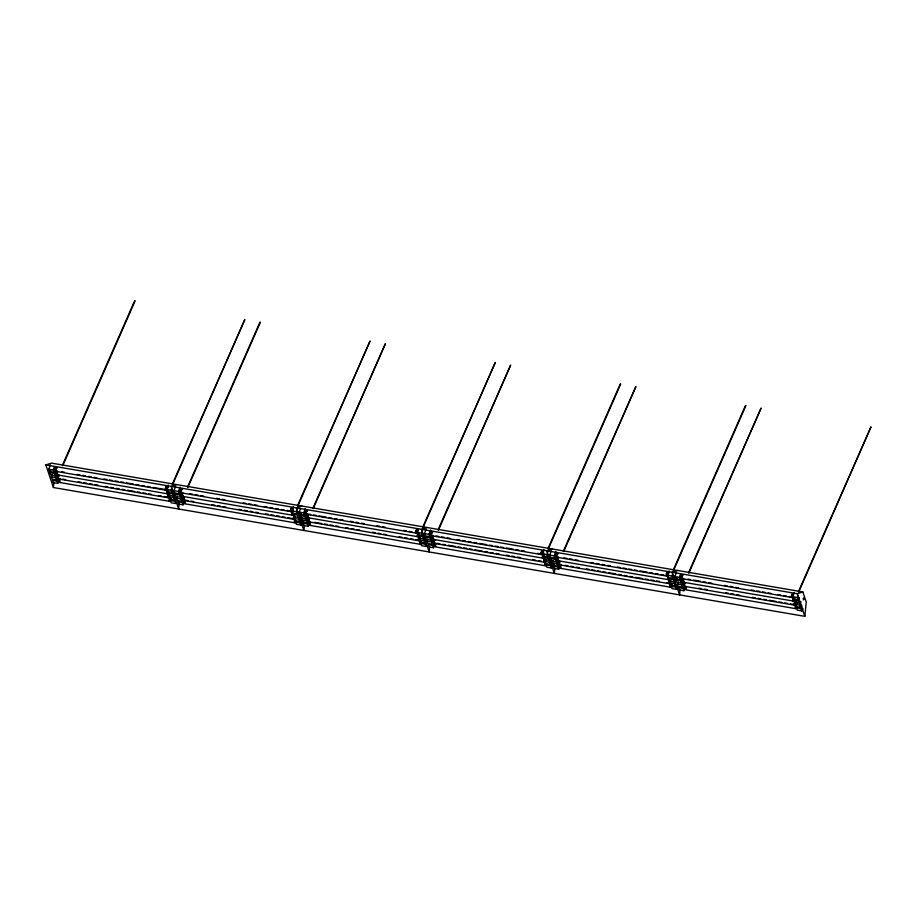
<?xml version="1.0" encoding="UTF-8"?>
<svg xmlns="http://www.w3.org/2000/svg" width="917" height="917" viewBox="0 0 917 917"><rect width="100%" height="100%" fill="white"/><g stroke="black" fill="none" stroke-linecap="round" stroke-linejoin="round"><path stroke-width="1.38" d="M53.415 487.535L45.85 464.908L51.467 463.119L802.868 591.935L806.261 602.079L804.817 616.35L53.415 487.535L53.931 482.342M179.296 502.516L178.643 509.004L171.089 486.377L176.694 484.589M304.41 525.281L303.882 530.473L296.317 507.846L301.934 506.058M429.637 546.75L429.122 551.942L421.556 529.315L427.162 527.527M554.877 568.219L554.349 573.412L546.784 550.785L552.401 548.996M680.105 589.688L679.589 594.881L672.023 572.254L677.64 570.466M134.696 300.719L62.367 465.481M172.247 484.325L244.839 319.529L172.625 484.508M259.97 322.142L187.607 486.95M297.475 505.794L370.067 340.998L297.865 505.978M312.835 508.419L385.427 343.623L313.224 508.614M422.714 527.264L495.306 362.467L423.092 527.447M438.074 529.888L510.666 365.092L438.452 530.083M620.282 383.959L547.942 548.733M563.302 551.369L635.894 386.573L563.691 551.553M745.544 405.383L673.181 570.202M688.541 572.838L761.133 408.042L688.931 573.022M798.42 591.671L871.012 426.875L798.799 591.855M55.272 469.985L54.046 472.232L49.552 471.464L48.796 469.206L50.332 464.873M56.453 473.504L55.215 475.751L50.733 474.983L49.977 472.713L50.733 470.559M54.046 472.232L53.289 469.974L54.435 466.73M57.358 473.252L55.822 477.585L56.579 479.843L52.097 479.075L51.341 476.817L52.109 474.651M55.215 475.751L54.458 473.481L55.605 470.238M57.003 481.093L52.521 480.325L53.266 482.583L57.76 483.351L57.003 481.093L58.149 477.849M173.13 490.194L171.892 492.44L167.41 491.672L166.653 489.414L168.178 485.082M174.299 493.701L173.061 495.948L168.579 495.18L167.822 492.922L168.59 490.755M171.892 492.44L171.135 490.182L171.903 488.016M175.663 497.805L174.436 500.052L169.943 499.272L169.198 497.014L169.954 494.848M173.061 495.948L172.304 493.69L173.072 491.523M175.617 499.135L174.849 501.301L175.605 503.559L171.124 502.791L170.367 500.533L171.135 498.367M180.511 491.455L179.274 493.701L174.792 492.933L174.035 490.675L175.56 486.354M174.436 500.052L173.68 497.782L174.826 494.538M179.274 493.701L178.517 491.443L180.053 487.122L181.13 490.331M183.056 499.066L181.818 501.312L177.336 500.544L176.58 498.286L177.336 496.12M179.698 494.951L175.204 494.183L175.961 496.452L180.454 497.22L179.698 494.951L180.844 491.707M181.818 501.312L181.062 499.054L182.208 495.81M182.231 502.562L177.749 501.794L178.506 504.052L182.987 504.82L182.231 502.562L183.377 499.318M298.357 511.663L297.131 513.91L292.638 513.142L291.881 510.884L293.417 506.551M297.131 513.91L296.374 511.652L297.521 508.408M300.902 519.274L299.664 521.521L295.182 520.753L294.426 518.483L295.194 516.328M297.544 515.159L293.062 514.391L293.818 516.649L298.3 517.417L297.544 515.159L298.312 512.993M305.739 512.935L304.513 515.182L300.019 514.403L299.274 512.144L300.421 508.901M299.664 521.521L298.908 519.251L299.676 517.096M306.92 516.443L305.682 518.69L301.2 517.922L300.444 515.652L301.212 513.497M300.088 522.77L295.606 522.002L296.351 524.26L300.845 525.028L300.088 522.77L301.235 519.515M304.513 515.182L303.756 512.912L305.281 508.591M308.284 520.535L307.057 522.782L302.564 522.014L301.808 519.756L302.576 517.589M305.682 518.69L304.925 516.431L306.072 513.176M309.465 524.043L308.227 526.289L303.745 525.521L302.988 523.263L303.745 521.097M307.057 522.782L306.301 520.524L307.825 516.191M308.227 526.289L307.47 524.031L308.616 520.787M422.37 530.954L421.602 533.121L422.359 535.379L417.877 534.611L417.12 532.353L418.267 529.109M424.766 536.64L423.539 538.887L419.046 538.119L418.29 535.86L419.058 533.694M426.141 540.743L424.903 542.99L420.422 542.222L419.665 539.953L420.422 537.798M423.539 538.887L422.783 536.628L423.539 534.462M426.084 542.073L425.316 544.24L426.073 546.498L421.591 545.73L420.834 543.472L421.602 541.305M431.598 533.281L430.52 530.06L428.984 534.382L429.741 536.651L425.259 535.872L424.502 533.614L426.038 529.292M424.903 542.99L424.147 540.721L424.915 538.566M433.523 542.004L432.285 544.251L427.803 543.483L427.047 541.225L427.815 539.058M430.165 537.901L425.683 537.133L426.428 539.391L430.921 540.159L430.165 537.901L431.311 534.645M432.285 544.251L431.529 541.993L432.675 538.749M432.709 545.5L428.216 544.732L428.973 546.99L433.466 547.758L432.709 545.5L433.856 542.256M548.825 554.602L547.598 556.848L543.105 556.08L542.36 553.822L543.884 549.489M550.005 558.109L548.767 560.356L544.285 559.588L543.529 557.33L544.297 555.163M547.598 556.848L546.841 554.59L547.988 551.346M551.369 562.213L550.143 564.459L545.649 563.691L544.893 561.422L545.661 559.267M548.767 560.356L548.011 558.098L548.779 555.931M556.218 555.874L554.98 558.121L550.498 557.353L549.741 555.083L551.266 550.762M550.143 564.459L549.386 562.201L550.532 558.946M550.555 565.709L546.073 564.941L546.83 567.199L551.312 567.967L550.555 565.709L551.702 562.465M554.98 558.121L554.223 555.851L555.748 551.53L556.825 554.751M558.751 563.474L557.525 565.72L553.031 564.952L552.286 562.694L553.043 560.528M555.393 559.37L550.911 558.602L551.667 560.86L556.149 561.628L555.393 559.37L556.539 556.115M559.932 566.981L558.694 569.228L554.212 568.46L553.455 566.202L554.223 564.035M557.525 565.72L556.768 563.462L557.914 560.218M558.694 569.228L557.937 566.97L559.083 563.726M674.064 576.071L672.826 578.318L668.344 577.55L667.587 575.291L669.123 570.959M672.826 578.318L672.069 576.059L672.837 573.893M675.382 581.504L674.614 583.67L675.37 585.929L670.889 585.161L670.132 582.903L670.9 580.736M673.25 579.567L668.768 578.799L669.513 581.057L674.006 581.837L673.25 579.567L674.396 576.323M677.778 587.189L676.551 589.436L672.058 588.668L671.301 586.41L672.069 584.244M681.446 577.343L680.219 579.59L675.726 578.822L674.969 576.552L676.505 572.231M682.626 580.851L681.388 583.097L676.906 582.329L676.15 580.071L676.906 577.905M676.551 589.436L675.795 587.178L676.551 585.012M680.219 579.59L679.463 577.32L680.609 574.076M683.99 584.943L682.752 587.189L678.271 586.422L677.514 584.163L678.282 581.997M681.388 583.097L680.632 580.839L681.778 577.595M682.752 587.189L681.996 584.931L683.532 580.599M683.176 588.439L678.695 587.671L679.44 589.929L683.933 590.708L683.176 588.439L684.323 585.195M799.303 597.54L798.065 599.787L793.583 599.019L792.827 596.761L794.351 592.428M799.246 598.881L798.478 601.036L799.234 603.306L794.752 602.538L793.996 600.268L794.764 598.102M798.065 599.787L797.309 597.529L798.077 595.362M801.836 605.151L800.61 607.398L796.116 606.63L795.371 604.372L796.128 602.205M800.61 607.398L799.853 605.14L800.999 601.884M801.022 608.647L796.541 607.879L797.297 610.137L801.779 610.905L801.022 608.647L801.79 606.481M55.066 469.401L53.954 470.432L54.504 467.704L55.054 467.922M55.673 471.223L55.685 474.169M57.393 471.051L56.659 472.702L56.671 474.639L57.404 474.926L168.636 493.976L167.903 495.638L167.914 497.576L168.648 497.862L58.78 479.018L58.046 478.731L58.035 476.794L58.757 475.144L59.49 475.43M57.393 471.51L57.404 474.456M62.757 465.676L135.097 300.879M58.218 478.823L57.668 481.551L58.78 480.519M59.937 478.651L59.204 480.302L59.215 482.25L59.949 482.537L169.828 501.37L169.095 501.083L169.805 497.495M59.937 479.121L59.949 482.067M166.653 488.532L165.553 489.563L166.092 486.835L166.653 487.053M168.636 494.446L168.098 497.174L169.198 496.131M169.805 497.954L169.267 500.682L170.379 499.65M180.305 490.87L179.193 491.902L179.732 489.174L180.294 489.391M180.913 492.693L180.924 495.638M182.621 492.521L181.91 496.108L182.643 496.395L293.864 515.446L293.153 519.045L293.887 519.331L184.008 500.487L183.274 500.201L183.996 496.613M182.632 492.979L182.643 495.925M187.985 487.145L260.325 322.348M183.996 497.083L184.008 500.029M183.446 500.292L183.469 503.238M291.893 510.001L290.781 511.033L291.331 508.316L291.881 508.522M182.185 489.288L181.451 489.002L180.729 490.664L180.729 492.601L181.474 492.887L291.342 511.72L292.076 510.07M293.096 508.614L293.119 511.56M292.5 511.824L291.961 514.552L293.062 513.509M293.245 513.577L292.523 515.228L291.778 514.953L292.5 511.354L286.861 510.391M293.876 515.916L293.887 518.862M295.045 519.423L295.056 522.369M306.14 514.162L306.152 517.108M307.86 514.46L307.871 517.394M307.516 518.254L306.966 520.982L308.078 519.939M309.224 518.082L308.513 521.681L309.247 521.956L419.126 540.801L418.381 540.514L418.381 538.577L419.103 536.915L307.138 517.578L307.86 513.99L310.68 514.471M309.235 518.552L309.247 521.498M308.685 521.762L308.146 524.49L309.247 523.458M310.404 521.59L309.671 523.252L309.682 525.189L310.416 525.475L420.295 544.308L419.562 544.022L420.273 540.434L416.054 539.7M310.404 522.06L310.416 525.005M417.785 531.344L418.335 530.083M417.739 533.293L417.751 536.239M419.103 537.385L418.565 540.113L419.665 539.081M430.772 533.809L429.66 534.852L429.649 533.373L430.761 532.341M431.38 535.631L430.83 538.359L431.941 537.316M433.099 535.459L432.365 537.11L432.377 539.047L433.111 539.334L544.343 558.384L543.621 561.983L544.354 562.27L434.486 543.437L433.741 543.151L433.741 541.202L434.463 539.551L435.197 539.838M433.099 535.929L433.111 538.864M433.924 543.231L433.936 546.177M435.632 543.059L434.91 544.721L434.922 546.658L435.655 546.945L545.535 565.778L544.79 565.491L545.512 561.903M435.644 543.529L435.655 546.475M542.36 552.94L541.259 553.983L541.248 552.504L542.36 551.472M432.652 532.227L431.918 531.952L431.196 533.602L431.208 535.539L431.941 535.826L541.809 554.659L542.543 553.008M543.575 551.553L543.586 554.498M542.967 554.762L542.428 557.49L543.54 556.447M548.332 548.916L620.671 384.12M544.343 558.854L544.354 561.8M545.558 560.413L546.108 559.164M545.512 562.373L544.973 565.09L546.073 564.058M556.608 557.1L556.63 560.046M558.327 556.928L557.605 558.579L557.616 560.516L558.35 560.803L669.57 579.865L668.848 581.516L668.86 583.453L669.593 583.739L559.714 564.906L558.98 564.62L559.702 561.021M558.545 562.889L557.433 563.921L557.983 561.193L558.545 561.41M559.702 561.491L559.714 564.436M559.152 564.712L559.164 567.646M560.872 564.528L560.149 566.19L560.149 568.127L560.883 568.414L670.763 587.247L670.029 586.96L670.018 585.023L670.751 583.372L666.521 582.65M560.872 564.998L560.883 567.944M668.252 574.283L668.802 573.022M668.206 575.761L667.484 579.361L668.218 579.647M668.206 576.231L668.218 579.177M673.571 570.385L745.911 405.589M669.57 580.323L669.032 583.052L670.144 582.02M681.239 576.747L680.127 577.79L680.678 575.062L681.228 575.28M682.397 575.349L682.408 578.295M681.847 578.57L681.858 581.516M683.566 578.398L682.844 581.986L683.578 582.272L794.81 601.334M683.566 578.868L683.578 581.814M683.784 584.358L682.672 585.39L683.222 582.662L683.773 582.88M684.391 586.181L683.841 588.909L684.953 587.866M686.111 586.467L686.122 589.413M793.492 595.752L792.712 598.893L792.724 600.83L793.457 601.116M794.81 601.793L794.271 604.521L795.371 603.489M685.664 582.776L684.93 582.49L684.208 584.152L684.22 586.089L684.953 586.376L794.821 605.209L795.555 603.558M796.586 602.102L796.598 605.048M795.979 604.842L795.257 606.492L795.268 608.429L796.002 608.716L686.122 589.883L685.389 589.597L685.377 587.659M796.552 606.997L796.002 608.258L795.429 606.561M57.76 483.351L58.986 481.104M182.987 504.82L184.225 502.573M298.3 517.417L299.538 515.171M300.845 525.028L302.071 522.782M430.921 540.159L432.148 537.912M433.466 547.758L434.692 545.512M551.312 567.967L552.55 565.72M556.149 561.628L557.387 559.381M674.006 581.837L675.233 579.59M683.933 590.708L685.159 588.462M801.779 610.905L803.017 608.659M45.85 464.908L797.263 593.723L802.868 591.935M48.796 469.206L53.289 469.974M166.653 489.414L171.135 490.182M174.035 490.675L178.517 491.443M291.881 510.884L296.374 511.652M299.274 512.144L303.756 512.912M417.12 532.353L421.602 533.121M424.502 533.614L428.984 534.382M542.36 553.822L546.841 554.59M549.741 555.083L554.223 555.851M667.587 575.291L672.069 576.059M674.969 576.552L679.463 577.32M792.827 596.761L797.309 597.529M61.611 471.774L64.431 472.255M77.108 474.433L79.928 474.914M82.748 475.396L85.568 475.877M88.376 476.359L91.196 476.84M94.015 477.321L96.835 477.814M103.873 479.018L106.693 479.499M109.513 479.981L112.332 480.462M115.141 480.944L117.961 481.436M120.78 481.918L123.6 482.399M126.408 482.881L133.458 484.084M136.278 484.566L139.097 485.059M141.906 485.54L144.726 486.021M147.545 486.503L150.365 486.984M153.173 487.466L167.261 489.884L166.55 493.472L167.284 493.759M189.67 493.724L192.49 494.206M195.298 494.687L198.118 495.169M200.938 495.661L203.757 496.143M216.435 498.309L219.255 498.791M222.063 499.284L224.883 499.765M243.2 502.906L246.02 503.387M248.828 503.869L251.648 504.35M254.468 504.831L257.287 505.313M264.325 506.528L267.145 507.009M269.965 507.491L272.773 507.972M275.593 508.454L278.413 508.935M281.232 509.416L284.052 509.909M313.488 514.953L316.308 515.434M319.127 515.916L326.177 517.131M328.985 517.612L331.805 518.094M334.625 518.575L337.445 519.056M340.253 519.538L343.073 520.019M350.122 521.234L352.942 521.716M355.75 522.197L358.57 522.679M361.39 523.16L364.209 523.641M376.887 525.819L379.695 526.301M382.515 526.782L385.335 527.275M403.652 530.404L406.46 530.897M409.28 531.379L412.1 531.86M414.92 532.341L417.739 532.823L417.017 536.422L417.751 536.709M435.907 535.941L438.727 536.422M441.547 536.904L444.367 537.385M447.175 537.866L449.995 538.359M457.044 539.563L459.853 540.044M462.672 540.526L465.492 541.007M468.312 541.5L471.132 541.981M473.94 542.463L476.76 542.944M479.58 543.426L486.618 544.629M489.437 545.122L492.257 545.604M495.077 546.085L497.897 546.566M500.705 547.048L503.525 547.529M506.344 548.011L513.382 549.226M516.202 549.707L519.022 550.189M521.842 550.67L524.662 551.151M537.339 553.329L542.967 554.292L542.256 557.891L542.99 558.178M563.966 557.891L566.775 558.373M569.595 558.854L572.414 559.347M575.234 559.828L578.054 560.31M590.731 562.476L593.54 562.969M596.359 563.451L599.179 563.932M601.999 564.413L604.819 564.895M607.627 565.376L610.447 565.858M617.496 567.073L620.305 567.554M623.124 568.036L625.944 568.517M628.764 568.998L631.584 569.48M634.392 569.973L637.212 570.454M640.032 570.936L647.07 572.139M649.889 572.621L652.709 573.102M655.529 573.595L658.349 574.076M661.157 574.558L663.977 575.039M687.784 579.12L690.604 579.601M693.424 580.083L700.462 581.298M703.282 581.779L706.101 582.261M708.921 582.742L711.741 583.223M724.419 585.401L727.227 585.883M730.047 586.364L732.866 586.846M735.686 587.327L738.506 587.82M751.183 589.986L753.992 590.468M756.812 590.961L759.631 591.442M762.451 591.923L765.271 592.405M768.079 592.886L770.899 593.368M777.948 594.583L780.757 595.064M783.577 595.546L786.396 596.027M789.216 596.508L793.434 597.231M307.424 510.758L306.691 510.471L305.957 512.133L305.969 514.07L306.702 514.38L416.582 533.19L415.848 532.903L415.837 530.966L416.559 529.315L417.292 529.602M49.977 472.713L54.458 473.481M167.822 492.922L172.304 493.69M300.444 515.652L304.925 516.431M418.29 535.86L422.783 536.628M543.529 557.33L548.011 558.098M676.15 580.071L680.632 580.839M793.996 600.268L798.478 601.036M51.341 476.817L55.822 477.585M169.198 497.014L173.68 497.782M176.58 498.286L181.062 499.054M294.426 518.483L298.908 519.251M301.808 519.756L306.301 520.524M419.665 539.953L424.147 540.721M427.047 541.225L431.529 541.993M544.893 561.422L549.386 562.201M552.286 562.694L556.768 563.462M670.132 582.903L674.614 583.67M677.514 584.163L681.996 584.931M795.371 604.372L799.853 605.14M62.746 479.132L65.566 479.614M78.243 481.792L81.063 482.273M83.883 482.755L86.702 483.236M89.511 483.729L92.33 484.21M95.15 484.692L97.97 485.173M105.008 486.377L107.828 486.87M110.648 487.351L113.456 487.833M116.276 488.314L119.095 488.795M121.915 489.277L124.735 489.758M127.543 490.24L134.593 491.455M137.412 491.936L140.221 492.418M143.041 492.899L145.86 493.38M148.68 493.873L151.5 494.355M158.538 495.558L161.358 496.04M164.177 496.521L166.986 497.003M187.985 500.602L185.165 500.12L184.455 503.72L295.056 522.839L294.323 522.552L294.311 520.615M190.805 501.095L193.613 501.576M211.93 504.717L214.75 505.198M217.57 505.68L220.378 506.161M223.198 506.642L226.018 507.124M238.695 509.302L241.515 509.783M244.335 510.265L247.143 510.746M249.963 511.228L252.783 511.72M255.602 512.202L258.422 512.683M265.46 513.887L268.28 514.368M271.1 514.85L273.908 515.343M276.728 515.824L279.547 516.305M282.367 516.787L285.187 517.268M287.995 517.75L295.045 518.965M314.623 522.323L321.672 523.527M324.492 524.008L327.3 524.49M330.12 524.971L332.94 525.452M335.76 525.945L338.579 526.427M345.617 527.63L348.437 528.112M351.257 528.593L354.065 529.075M356.885 529.567L359.705 530.049M372.382 532.215L375.202 532.697M378.022 533.19L380.83 533.671M383.65 534.153L386.47 534.634M399.147 536.812L401.967 537.293M404.787 537.775L407.595 538.256M410.415 538.737L413.235 539.219M437.042 543.3L439.862 543.792M442.682 544.274L445.502 544.755M448.31 545.237L455.359 546.44M458.179 546.922L460.987 547.415M463.807 547.896L466.627 548.377M469.447 548.859L472.266 549.34M475.075 549.822L482.124 551.037M484.944 551.518L487.752 552M490.572 552.481L493.392 552.962M496.212 553.444L499.031 553.925M506.069 555.14L508.889 555.622M511.709 556.103L514.517 556.585M517.337 557.066L520.157 557.547M532.834 559.725L535.654 560.207M538.474 560.688L541.282 561.181M565.101 565.262L567.91 565.743M570.729 566.225L573.549 566.706M576.369 567.187L579.189 567.669M586.227 568.884L589.046 569.365M591.866 569.847L594.674 570.328M597.494 570.81L600.314 571.291M603.134 571.784L605.954 572.265M608.762 572.747L615.811 573.95M618.631 574.432L621.439 574.913M624.259 575.406L627.079 575.887M629.899 576.369L632.707 576.85M635.527 577.332L642.576 578.535M645.396 579.028L648.204 579.51M651.024 579.991L653.844 580.472M656.664 580.954L659.472 581.435M698.788 588.175L701.597 588.657M704.416 589.138L707.236 589.631M725.553 592.76L728.362 593.253M731.181 593.735L734.001 594.216M736.821 594.697L739.629 595.179M752.318 597.357L755.127 597.838M757.946 598.32L760.766 598.801M763.586 599.282L766.394 599.764M769.214 600.257L776.263 601.46M779.072 601.942L781.892 602.423M784.711 602.905L787.531 603.386M790.351 603.879L793.159 604.36M170.367 500.533L174.849 501.301M302.988 523.263L307.47 524.031M420.834 543.472L425.316 544.24M553.455 566.202L557.937 566.97M671.301 586.41L675.795 587.178M792.999 594.01L792.265 593.723L791.543 595.374L791.543 597.322L792.288 597.597L682.408 578.765L681.675 578.478L681.663 576.541L682.386 574.89L683.119 575.177M792.827 594.411L791.715 595.442L792.277 597.139M793.457 600.646L792.884 598.961M794.821 605.209L794.088 604.922L794.076 602.985M667.771 572.54L667.026 572.254L666.304 573.904L666.315 575.842L667.049 576.128L557.169 557.295L556.436 557.009L556.424 555.072L557.158 553.421L557.891 553.708M667.587 572.942L666.487 573.973L667.049 575.67M685.492 583.178L684.38 584.221L684.953 585.906M669.995 579.475L669.433 577.79M670.763 586.777L670.201 585.092M557.719 554.097L556.608 555.14L557.169 556.825M556 553.811L554.888 554.842L555.45 556.539M542.532 551.071L541.798 550.785L541.064 552.435L541.076 554.372L541.809 554.659M558.338 560.344L557.777 558.648M432.48 532.628L431.368 533.671L431.941 535.356M417.12 530.003L416.009 531.035L416.582 532.72M435.025 540.239L433.913 541.271L434.475 542.967M433.305 539.941L432.194 540.984L432.755 542.669M420.295 543.838L419.734 542.153M307.241 511.159L306.14 512.202L306.702 513.887M305.533 510.861L304.421 511.904L304.983 513.589M292.065 508.133L291.331 507.846L290.597 509.497L290.609 511.434L291.342 511.72M296.833 522.679L296.271 520.982M182.013 489.689L180.901 490.733L181.463 492.418M166.825 486.663L166.092 486.377L165.369 488.027L165.369 489.965L166.115 490.251L56.235 471.418L55.501 471.132L55.49 469.195L56.212 467.532L56.946 467.819M168.419 487.363L167.868 487.145L167.318 489.873M182.838 497.003L181.726 498.046L182.288 499.731M167.284 493.3L166.722 491.604M185.177 503.536L184.615 501.851M56.774 468.22L55.662 469.263L56.235 470.948M59.318 475.831L58.207 476.863L58.78 478.559M57.599 475.533L56.487 476.576L57.06 478.261M797.263 593.723L804.817 616.35M683.887 581.676L684.609 583.82M433.42 538.737L434.142 540.881M182.953 495.799L183.664 497.942M57.714 474.33L58.436 476.473M797.205 606.871L797.205 608.338M546.738 563.932L546.738 565.399M544.194 556.321L544.194 557.788M420.33 538.944L420.33 540.422M306.702 514.38L306.714 515.847M293.727 513.382L293.727 514.85M169.863 496.005L169.863 497.484M803.338 598.572C803.269 602.939 805.183 595.408 803.338 598.572"/></g></svg>
